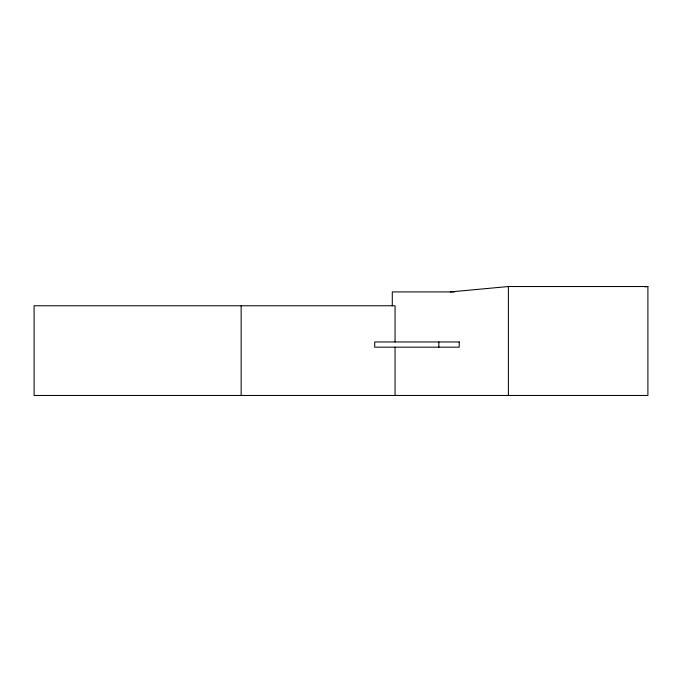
<?xml version="1.0" encoding="UTF-8"?>
<svg xmlns="http://www.w3.org/2000/svg" width="682" height="682" viewBox="0 0 682 682"><rect width="100%" height="100%" fill="white"/><g stroke="black" fill="none" stroke-linecap="round" stroke-linejoin="round"><path stroke-width="1.02" d="M450.333 291.922L508.38 286.534L647.9 286.534L647.9 395.466L34.1 395.466L34.1 305.766L395.066 305.766L395.066 341.955M644.737 286.824L647.9 286.534M454.596 291.922L392.286 291.922L392.286 305.766M508.38 286.534L508.38 395.466M438.858 341.955L438.858 347.172M395.066 347.172L395.066 395.466M241.147 305.766L241.147 395.466M459.216 341.955L374.708 341.955L374.708 347.172L459.216 347.172L459.216 341.955"/></g></svg>
